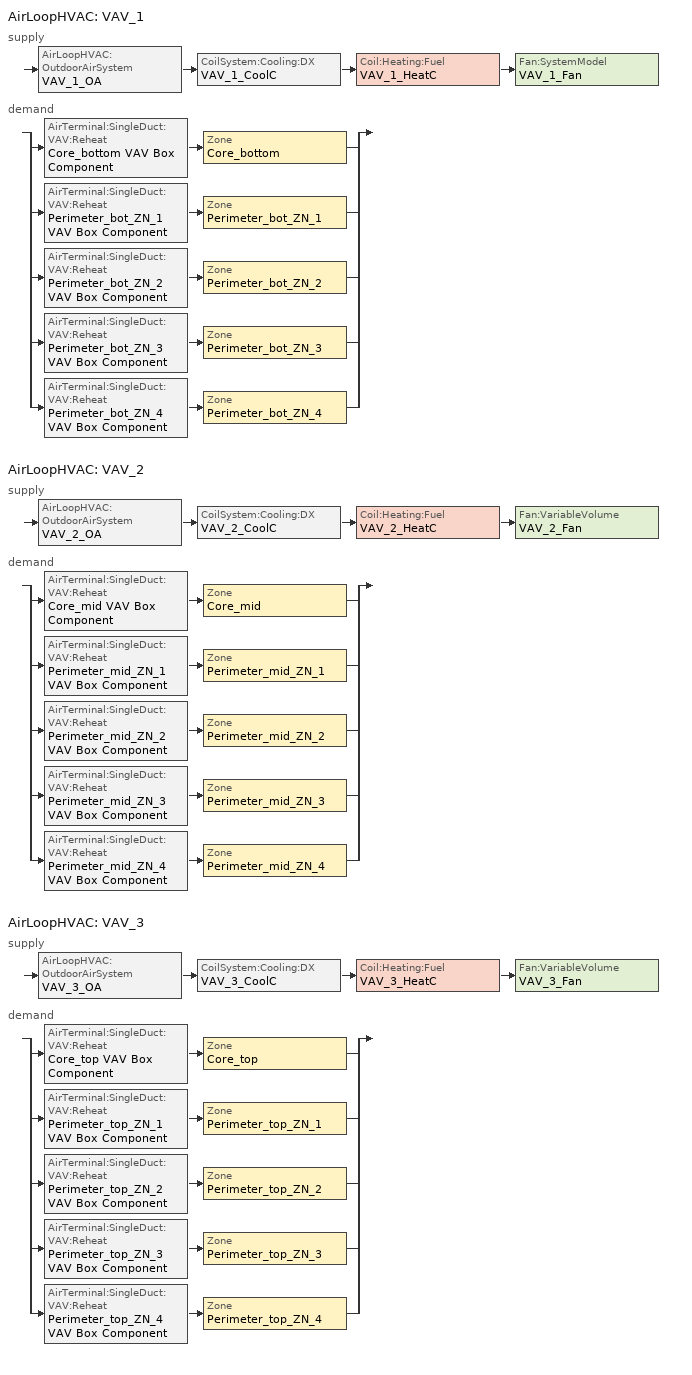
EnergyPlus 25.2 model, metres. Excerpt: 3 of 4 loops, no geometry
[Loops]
AirLoopHVAC 'VAV_1'
 supply: AirLoopHVAC:OutdoorAirSystem 'VAV_1_OA' > CoilSystem:Cooling:DX 'VAV_1_CoolC' > Coil:Heating:Fuel 'VAV_1_HeatC' > Fan:SystemModel 'VAV_1_Fan'
 demand: split
  | AirTerminal:SingleDuct:VAV:Reheat 'Core_bottom VAV Box Component' > Zone 'Core_bottom'
  | AirTerminal:SingleDuct:VAV:Reheat 'Perimeter_bot_ZN_1 VAV Box Component' > Zone 'Perimeter_bot_ZN_1'
  | AirTerminal:SingleDuct:VAV:Reheat 'Perimeter_bot_ZN_2 VAV Box Component' > Zone 'Perimeter_bot_ZN_2'
  | AirTerminal:SingleDuct:VAV:Reheat 'Perimeter_bot_ZN_3 VAV Box Component' > Zone 'Perimeter_bot_ZN_3'
  | AirTerminal:SingleDuct:VAV:Reheat 'Perimeter_bot_ZN_4 VAV Box Component' > Zone 'Perimeter_bot_ZN_4'
AirLoopHVAC 'VAV_2'
 supply: AirLoopHVAC:OutdoorAirSystem 'VAV_2_OA' > CoilSystem:Cooling:DX 'VAV_2_CoolC' > Coil:Heating:Fuel 'VAV_2_HeatC' > Fan:VariableVolume 'VAV_2_Fan'
 demand: split
  | AirTerminal:SingleDuct:VAV:Reheat 'Core_mid VAV Box Component' > Zone 'Core_mid'
  | AirTerminal:SingleDuct:VAV:Reheat 'Perimeter_mid_ZN_1 VAV Box Component' > Zone 'Perimeter_mid_ZN_1'
  | AirTerminal:SingleDuct:VAV:Reheat 'Perimeter_mid_ZN_2 VAV Box Component' > Zone 'Perimeter_mid_ZN_2'
  | AirTerminal:SingleDuct:VAV:Reheat 'Perimeter_mid_ZN_3 VAV Box Component' > Zone 'Perimeter_mid_ZN_3'
  | AirTerminal:SingleDuct:VAV:Reheat 'Perimeter_mid_ZN_4 VAV Box Component' > Zone 'Perimeter_mid_ZN_4'
AirLoopHVAC 'VAV_3'
 supply: AirLoopHVAC:OutdoorAirSystem 'VAV_3_OA' > CoilSystem:Cooling:DX 'VAV_3_CoolC' > Coil:Heating:Fuel 'VAV_3_HeatC' > Fan:VariableVolume 'VAV_3_Fan'
 demand: split
  | AirTerminal:SingleDuct:VAV:Reheat 'Core_top VAV Box Component' > Zone 'Core_top'
  | AirTerminal:SingleDuct:VAV:Reheat 'Perimeter_top_ZN_1 VAV Box Component' > Zone 'Perimeter_top_ZN_1'
  | AirTerminal:SingleDuct:VAV:Reheat 'Perimeter_top_ZN_2 VAV Box Component' > Zone 'Perimeter_top_ZN_2'
  | AirTerminal:SingleDuct:VAV:Reheat 'Perimeter_top_ZN_3 VAV Box Component' > Zone 'Perimeter_top_ZN_3'
  | AirTerminal:SingleDuct:VAV:Reheat 'Perimeter_top_ZN_4 VAV Box Component' > Zone 'Perimeter_top_ZN_4'
[DesignSpecification:OutdoorAir] Outdoor Air Method=Flow/Person; Outdoor Air Flow per Person {m3/s-person}=0.0125
SZ DSOA Core_bottom; SZ DSOA Core_mid; SZ DSOA Core_top; SZ DSOA Perimeter_bot_ZN_1; SZ DSOA Perimeter_bot_ZN_2; SZ DSOA Perimeter_bot_ZN_3; SZ DSOA Perimeter_bot_ZN_4; SZ DSOA Perimeter_mid_ZN_1; SZ DSOA Perimeter_mid_ZN_2; SZ DSOA Perimeter_mid_ZN_3; SZ DSOA Perimeter_mid_ZN_4; SZ DSOA Perimeter_top_ZN_1; SZ DSOA Perimeter_top_ZN_2; SZ DSOA Perimeter_top_ZN_3; SZ DSOA Perimeter_top_ZN_4
[Sizing:Zone] Zone Cooling Design Supply Air Temperature Input Method=SupplyAirTemperature; Zone Cooling Design Supply Air Temperature {C}=12.8; Zone Heating Design Supply Air Temperature Input Method=SupplyAirTemperature; Zone Heating Design Supply Air Temperature {C}=50; Zone Cooling Design Supply Air Humidity Ratio {kgWater/kgDryAir}=0.0085; Zone Heating Design Supply Air Humidity Ratio {kgWater/kgDryAir}=0.008; Cooling Design Air Flow Method=DesignDay; Heating Design Air Flow Method=DesignDay; Account for Dedicated Outdoor Air System=No; Dedicated Outdoor Air System Control Strategy=NeutralSupplyAir; Dedicated Outdoor Air Low Setpoint Temperature for Design {C}=autosize; Dedicated Outdoor Air High Setpoint Temperature for Design {C}=autosize
Name | Design Specification Outdoor Air Object
Core_bottom | SZ DSOA Core_bottom
Core_mid | SZ DSOA Core_mid
Core_top | SZ DSOA Core_top
Perimeter_bot_ZN_1 | SZ DSOA Perimeter_bot_ZN_1
Perimeter_bot_ZN_2 | SZ DSOA Perimeter_bot_ZN_2
Perimeter_bot_ZN_3 | SZ DSOA Perimeter_bot_ZN_3
Perimeter_bot_ZN_4 | SZ DSOA Perimeter_bot_ZN_4
Perimeter_mid_ZN_1 | SZ DSOA Perimeter_mid_ZN_1
Perimeter_mid_ZN_2 | SZ DSOA Perimeter_mid_ZN_2
Perimeter_mid_ZN_3 | SZ DSOA Perimeter_mid_ZN_3
Perimeter_mid_ZN_4 | SZ DSOA Perimeter_mid_ZN_4
Perimeter_top_ZN_1 | SZ DSOA Perimeter_top_ZN_1
Perimeter_top_ZN_2 | SZ DSOA Perimeter_top_ZN_2
Perimeter_top_ZN_3 | SZ DSOA Perimeter_top_ZN_3
Perimeter_top_ZN_4 | SZ DSOA Perimeter_top_ZN_4
[Sizing:System] Type of Load to Size On=Sensible; Design Outdoor Air Flow Rate {m3/s}=AUTOSIZE; Central Heating Maximum System Air Flow Ratio=0.3; Preheat Design Temperature {C}=7; Preheat Design Humidity Ratio {kgWater/kgDryAir}=0.008; Precool Design Temperature {C}=12.8; Precool Design Humidity Ratio {kgWater/kgDryAir}=0.008; Central Cooling Design Supply Air Temperature {C}=12.8; Central Heating Design Supply Air Temperature {C}=16.7; Type of Zone Sum to Use=NonCoincident; 100% Outdoor Air in Cooling=No; 100% Outdoor Air in Heating=No; Central Cooling Design Supply Air Humidity Ratio {kgWater/kgDryAir}=0.0085; Central Heating Design Supply Air Humidity Ratio {kgWater/kgDryAir}=0.008; Cooling Supply Air Flow Rate Method=DesignDay; Cooling Supply Air Flow Rate {m3/s}=0; Heating Supply Air Flow Rate Method=DesignDay; Heating Supply Air Flow Rate {m3/s}=0; Zone Maximum Outdoor Air Fraction=1; Cooling Design Capacity Method=CoolingDesignCapacity; Cooling Design Capacity {W}=autosize; Heating Design Capacity Method=HeatingDesignCapacity; Heating Design Capacity {W}=autosize; Central Cooling Capacity Control Method=VAV
VAV_1; VAV_2; VAV_3
[ZoneControl:Thermostat] Control Type Schedule=Dual Zone Control Type Sched
Name | Zone or ZoneList | Control 1
Core_bottom Thermostat | Core_bottom | Core_bottom DualSPSched
Core_mid Thermostat | Core_mid | Core_mid DualSPSched
Core_top Thermostat | Core_top | Core_top DualSPSched
Perimeter_bot_ZN_1 Thermostat | Perimeter_bot_ZN_1 | Perimeter_bot_ZN_1 DualSPSched
Perimeter_bot_ZN_2 Thermostat | Perimeter_bot_ZN_2 | Perimeter_bot_ZN_2 DualSPSched
Perimeter_bot_ZN_3 Thermostat | Perimeter_bot_ZN_3 | Perimeter_bot_ZN_3 DualSPSched
Perimeter_bot_ZN_4 Thermostat | Perimeter_bot_ZN_4 | Perimeter_bot_ZN_4 DualSPSched
Perimeter_mid_ZN_1 Thermostat | Perimeter_mid_ZN_1 | Perimeter_mid_ZN_1 DualSPSched
Perimeter_mid_ZN_2 Thermostat | Perimeter_mid_ZN_2 | Perimeter_mid_ZN_2 DualSPSched
Perimeter_mid_ZN_3 Thermostat | Perimeter_mid_ZN_3 | Perimeter_mid_ZN_3 DualSPSched
Perimeter_mid_ZN_4 Thermostat | Perimeter_mid_ZN_4 | Perimeter_mid_ZN_4 DualSPSched
Perimeter_top_ZN_1 Thermostat | Perimeter_top_ZN_1 | Perimeter_top_ZN_1 DualSPSched
Perimeter_top_ZN_2 Thermostat | Perimeter_top_ZN_2 | Perimeter_top_ZN_2 DualSPSched
Perimeter_top_ZN_3 Thermostat | Perimeter_top_ZN_3 | Perimeter_top_ZN_3 DualSPSched
Perimeter_top_ZN_4 Thermostat | Perimeter_top_ZN_4 | Perimeter_top_ZN_4 DualSPSched
[ThermostatSetpoint:DualSetpoint] Heating Setpoint Temperature Schedule=HTGSETP_SCH; Cooling Setpoint Temperature Schedule=CLGSETP_SCH
Core_bottom DualSPSched; Core_mid DualSPSched; Core_top DualSPSched; Perimeter_bot_ZN_1 DualSPSched; Perimeter_bot_ZN_2 DualSPSched; Perimeter_bot_ZN_3 DualSPSched; Perimeter_bot_ZN_4 DualSPSched; Perimeter_mid_ZN_1 DualSPSched; Perimeter_mid_ZN_2 DualSPSched; Perimeter_mid_ZN_3 DualSPSched; Perimeter_mid_ZN_4 DualSPSched; Perimeter_top_ZN_1 DualSPSched; Perimeter_top_ZN_2 DualSPSched; Perimeter_top_ZN_3 DualSPSched; Perimeter_top_ZN_4 DualSPSched
[AirTerminal:SingleDuct:VAV:Reheat] Availability Schedule=ALWAYS_ON; Maximum Air Flow Rate {m3/s}=AUTOSIZE; Zone Minimum Air Flow Input Method=Constant; Constant Minimum Air Flow Fraction=0.3; Maximum Hot Water or Steam Flow Rate {m3/s}=AUTOSIZE; Minimum Hot Water or Steam Flow Rate {m3/s}=0; Convergence Tolerance=0.001; Damper Heating Action=NORMAL; Maximum Flow per Zone Floor Area During Reheat {m3/s-m2}=AUTOCALCULATE; Maximum Flow Fraction During Reheat=AUTOCALCULATE
Name | Reheat Coil
Core_bottom VAV Box Component | Core_bottom VAV Box Reheat Coil
Core_mid VAV Box Component | Core_mid VAV Box Reheat Coil
Core_top VAV Box Component | Core_top VAV Box Reheat Coil
Perimeter_bot_ZN_1 VAV Box Component | Perimeter_bot_ZN_1 VAV Box Reheat Coil
Perimeter_bot_ZN_2 VAV Box Component | Perimeter_bot_ZN_2 VAV Box Reheat Coil
Perimeter_bot_ZN_3 VAV Box Component | Perimeter_bot_ZN_3 VAV Box Reheat Coil
Perimeter_bot_ZN_4 VAV Box Component | Perimeter_bot_ZN_4 VAV Box Reheat Coil
Perimeter_mid_ZN_1 VAV Box Component | Perimeter_mid_ZN_1 VAV Box Reheat Coil
Perimeter_mid_ZN_2 VAV Box Component | Perimeter_mid_ZN_2 VAV Box Reheat Coil
Perimeter_mid_ZN_3 VAV Box Component | Perimeter_mid_ZN_3 VAV Box Reheat Coil
Perimeter_mid_ZN_4 VAV Box Component | Perimeter_mid_ZN_4 VAV Box Reheat Coil
Perimeter_top_ZN_1 VAV Box Component | Perimeter_top_ZN_1 VAV Box Reheat Coil
Perimeter_top_ZN_2 VAV Box Component | Perimeter_top_ZN_2 VAV Box Reheat Coil
Perimeter_top_ZN_3 VAV Box Component | Perimeter_top_ZN_3 VAV Box Reheat Coil
Perimeter_top_ZN_4 VAV Box Component | Perimeter_top_ZN_4 VAV Box Reheat Coil
[Zone equipment]
Core_bottom: Core_bottom VAV Box Component
Core_mid: Core_mid VAV Box Component
Core_top: Core_top VAV Box Component
Perimeter_bot_ZN_1: Perimeter_bot_ZN_1 VAV Box Component
Perimeter_bot_ZN_2: Perimeter_bot_ZN_2 VAV Box Component
Perimeter_bot_ZN_3: Perimeter_bot_ZN_3 VAV Box Component
Perimeter_bot_ZN_4: Perimeter_bot_ZN_4 VAV Box Component
Perimeter_mid_ZN_1: Perimeter_mid_ZN_1 VAV Box Component
Perimeter_mid_ZN_2: Perimeter_mid_ZN_2 VAV Box Component
Perimeter_mid_ZN_3: Perimeter_mid_ZN_3 VAV Box Component
Perimeter_mid_ZN_4: Perimeter_mid_ZN_4 VAV Box Component
Perimeter_top_ZN_1: Perimeter_top_ZN_1 VAV Box Component
Perimeter_top_ZN_2: Perimeter_top_ZN_2 VAV Box Component
Perimeter_top_ZN_3: Perimeter_top_ZN_3 VAV Box Component
Perimeter_top_ZN_4: Perimeter_top_ZN_4 VAV Box Component
[Fan:SystemModel]
VAV_1_Fan: Availability Schedule=HVACOperationSchd; Design Maximum Air Flow Rate {m3/s}=Autosize; Speed Control Method=Continuous; Electric Power Minimum Flow Rate Fraction=0; Design Pressure Rise {Pa}=1109.648; Motor Efficiency=0.91; Motor In Air Stream Fraction=1; Design Electric Power Consumption {W}=AUTOSIZE; Design Power Sizing Method=TotalEfficiencyAndPressure; Fan Total Efficiency=0.5915; Electric Power Function of Flow Fraction Curve=VAV Fan Curve
[Fan:VariableVolume] Availability Schedule=HVACOperationSchd; Fan Total Efficiency=0.5915; Pressure Rise {Pa}=1109.648; Maximum Flow Rate {m3/s}=AUTOSIZE; Fan Power Minimum Flow Rate Input Method=FixedFlowRate; Fan Power Minimum Air Flow Rate {m3/s}=0; Motor Efficiency=0.91; Motor In Airstream Fraction=1; Fan Power Coefficient 1=0.0407599; Fan Power Coefficient 2=0.088045; Fan Power Coefficient 3=-0.0729261; Fan Power Coefficient 4=0.94374; Fan Power Coefficient 5=0
VAV_2_Fan; VAV_3_Fan
[Coil:Cooling:DX:TwoSpeed] Availability Schedule=ALWAYS_ON; High Speed Gross Rated Total Cooling Capacity {W}=AUTOSIZE; High Speed Rated Sensible Heat Ratio=AUTOSIZE; High Speed Gross Rated Cooling COP {W/W}=3.23372; High Speed Rated Air Flow Rate {m3/s}=AUTOSIZE; Unit Internal Static Air Pressure {Pa}=450; Total Cooling Capacity Function of Temperature Curve=Measured_CoolCStandard10Ton_CapFT; Total Cooling Capacity Function of Flow Fraction Curve=Measured_CoolCStandard10Ton_CapFF; Energy Input Ratio Function of Temperature Curve=Measured_CoolCStandard10Ton_EIRFT; Energy Input Ratio Function of Flow Fraction Curve=Measured_CoolCStandard10Ton_EIRFFF; Part Load Fraction Correlation Curve=No_PLR_Degredation; Low Speed Gross Rated Total Cooling Capacity {W}=AUTOSIZE; Low Speed Gross Rated Sensible Heat Ratio=AUTOSIZE; Low Speed Gross Rated Cooling COP {W/W}=3.28187; Low Speed Rated Air Flow Rate {m3/s}=AUTOSIZE; Low Speed Total Cooling Capacity Function of Temperature Curve=Measured_LowSpeedCoolCapLSFT; Low Speed Energy Input Ratio Function of Temperature Curve=Measured_LowSpeedCoolEIRLSFT
VAV_1_CoolC DXCoil; VAV_2_CoolC DXCoil; VAV_3_CoolC DXCoil
[Coil:Heating:Electric] Availability Schedule=ALWAYS_ON; Efficiency=1; Nominal Capacity {W}=AUTOSIZE
Core_bottom VAV Box Reheat Coil; Core_mid VAV Box Reheat Coil; Core_top VAV Box Reheat Coil; Perimeter_bot_ZN_1 VAV Box Reheat Coil; Perimeter_bot_ZN_2 VAV Box Reheat Coil; Perimeter_bot_ZN_3 VAV Box Reheat Coil; Perimeter_bot_ZN_4 VAV Box Reheat Coil; Perimeter_mid_ZN_1 VAV Box Reheat Coil; Perimeter_mid_ZN_2 VAV Box Reheat Coil; Perimeter_mid_ZN_3 VAV Box Reheat Coil; Perimeter_mid_ZN_4 VAV Box Reheat Coil; Perimeter_top_ZN_1 VAV Box Reheat Coil; Perimeter_top_ZN_2 VAV Box Reheat Coil; Perimeter_top_ZN_3 VAV Box Reheat Coil; Perimeter_top_ZN_4 VAV Box Reheat Coil
[Coil:Heating:Fuel] Availability Schedule=ALWAYS_ON; Fuel Type=NaturalGas; Burner Efficiency=0.8; Nominal Capacity {W}=AUTOSIZE
VAV_1_HeatC; VAV_2_HeatC; VAV_3_HeatC
[CoilSystem:Cooling:DX] Availability Schedule=ALWAYS_ON
Name | Cooling Coil
VAV_1_CoolC | VAV_1_CoolC DXCoil
VAV_2_CoolC | VAV_2_CoolC DXCoil
VAV_3_CoolC | VAV_3_CoolC DXCoil
[Controller:OutdoorAir] Minimum Outdoor Air Flow Rate {m3/s}=AUTOSIZE; Maximum Outdoor Air Flow Rate {m3/s}=AUTOSIZE; Economizer Control Type=DifferentialDryBulb; Economizer Control Action Type=ModulateFlow; Economizer Maximum Limit Dry-Bulb Temperature {C}=28; Economizer Maximum Limit Enthalpy {J/kg}=64000; Economizer Minimum Limit Dry-Bulb Temperature {C}=-100; Lockout Type=NoLockout; Minimum Limit Type=FixedMinimum; Minimum Outdoor Air Schedule=MinOA_MotorizedDamper_Sched
VAV_1_OA_Controller; VAV_2_OA_Controller; VAV_3_OA_Controller
[AirLoopHVAC] Design Supply Air Flow Rate {m3/s}=AUTOSIZE
VAV_1; VAV_2; VAV_3
[SetpointManager:Scheduled] Control Variable=Temperature; Schedule=Seasonal-Reset-Supply-Air-Temp-Sch
Name | Setpoint Node or NodeList
VAV_1 SAT setpoint | VAV_1 Supply Equipment Outlet Node
VAV_2 SAT setpoint | VAV_2 Supply Equipment Outlet Node
VAV_3 SAT setpoint | VAV_3 Supply Equipment Outlet Node
[SetpointManager:MixedAir] Control Variable=Temperature
Name | Setpoint Node or NodeList
VAV_1_CoolC SAT Manager | VAV_1_CoolC-VAV_1_HeatCNode
VAV_1_HeatC MixedAir Manager | VAV_1_HeatC-VAV_1_FanNode
VAV_1_OAMixed Air Temp Manager | VAV_1_OA-VAV_1_CoolCNode
VAV_2_CoolC SAT Manager | VAV_2_CoolC-VAV_2_HeatCNode
VAV_2_HeatC MixedAir Manager | VAV_2_HeatC-VAV_2_FanNode
VAV_2_OAMixed Air Temp Manager | VAV_2_OA-VAV_2_CoolCNode
VAV_3_CoolC SAT Manager | VAV_3_CoolC-VAV_3_HeatCNode
VAV_3_HeatC MixedAir Manager | VAV_3_HeatC-VAV_3_FanNode
VAV_3_OAMixed Air Temp Manager | VAV_3_OA-VAV_3_CoolCNode
[UtilityCost:Charge:Simple] Season=Annual
Name | Utility Cost Charge Simple | Tariff | Source Variable | Category Variable | Cost per Unit Value or Variable
 | FuelCostAdjustEnergyCharge | PSI_CS_CommercialElectricService | totalEnergy | EnergyCharges | 0.002028
 | QualPollutionControlAdjustEnergyCharge | PSI_CS_CommercialElectricService | totalEnergy | EnergyCharges | 0.000536
 | SoxNoxRiderAdjustEnergyCharge | PSI_CS_CommercialElectricService | totalEnergy | EnergyCharges | 0.001127
 | DSMRiderAdjustEnergyCharge | PSI_CS_CommercialElectricService | totalEnergy | EnergyCharges | 0.000021
 | PurchPowerTrackerAdjustEnergyCharge | PSI_CS_CommercialElectricService | totalEnergy | EnergyCharges | 0.000034
 | MidwestISOAdjustEnergyCharge | PSI_CS_CommercialElectricService | totalEnergy | EnergyCharges | -0.000203
 | CleanCoalRiderEnergyCharge | PSI_CS_CommercialElectricService | totalEnergy | EnergyCharges | 0.000807
 | TaxofeightPercent | PSI_CS_CommercialElectricService | SubTotal | Taxes | 0.08
 | MonthlyRateGasCharge | IN_EIAMonthlyRateGas | totalEnergy | EnergyCharges | IN_MonthlyGasRates
 | TaxofEightPercent | IN_EIAMonthlyRateGas | SubTotal | Taxes | 0.08
[UtilityCost:Charge:Block] Source Variable=totalEnergy; Season=Annual; Category Variable=EnergyCharges
Name | Utility Cost Charge Block | Tariff | Block Size 1 Value or Variable | Block 1 Cost per Unit Value or Variable | Block Size 2 Value or Variable | Block 2 Cost per Unit Value or Variable | Block Size 3 Value or Variable | Block 3 Cost per Unit Value or Variable | Block Size 4 Value or Variable | Block 4 Cost per Unit Value or Variable | Block Size Multiplier Value or Variable
 | AnnualEnergyCharge | PSI_LLF_LowLoadFactorService | 300 | 0.108222 | 700 | 0.087021 | 1500 | 0.07842 | remaining | 0.05832
 | AnnualDemandBaseCharge | PSI_LLF_LowLoadFactorService | 190 | 0 | 110 | 0.051773 | remaining | 0.046965 |  |  | TotalDemand
 | AnnualEnergyCharge | PSI_CS_CommercialElectricService | 300 | 0.082409 | 700 | 0.072873 | 1500 | 0.061696 | remaining | 0.041179
[UtilityCost:Variable]
IN_MonthlyGasRates: Tariff=IN_EIAMonthlyRateGas; Variable Type=Currency; January Value=8.22; February Value=7.51; March Value=8.97; April Value=9.01; May Value=9.16; June Value=10.44; July Value=10.32; August Value=10.13; September Value=9.2; October Value=8.18; November Value=7.83; December Value=7.63
[PhotovoltaicPerformance:Simple]
Thesis Roof PV Performance: 0.8, Fixed, 0.2
[Generator:Photovoltaic]
Thesis Roof PV: Building_Roof, PhotovoltaicPerformance:Simple, Thesis Roof PV Performance, Decoupled, 1, 1
[ElectricLoadCenter:Inverter:Simple]
Thesis PV Inverter: Radiative fraction=0; Constant inverter efficiency=0.96
[ElectricLoadCenter:Generators]
Thesis PV Generator List: Thesis Roof PV, Generator:Photovoltaic, 265717
[ElectricLoadCenter:Distribution]
Thesis Grid Connected PV: Thesis PV Generator List, Baseload, , , , DirectCurrentWithInverterDCStorage, Thesis PV Inverter, Thesis NMC Battery, , TrackFacilityElectricDemandStoreExcessOnSite, , , 0.92, 0.24, 50000, , 50000
[ElectricLoadCenter:Storage:LiIonNMCBattery]
Thesis NMC Battery: , , 0, KandlerSmith, 139, 278, 0.2, 0.95, 3803.04, 47.3712, 1500, 7.5, 4.2, 3.53, 3.342, 3.342, 3.2, 0.8075, 0.976875, 1, 0.09
[Schedule:Compact]
ALWAYS_ON: Through: 12/31, For: AllDays, Until: 24:00, 1
Dual Zone Control Type Sched: Through: 12/31, For: AllDays, Until: 24:00, 4
CLGSETP_SCH: Through: 12/31, For: Weekdays SummerDesignDay, Until: 06:00, 26.7, Until: 22:00, 24, Until: 24:00, 26.7, For: Saturday, Until: 06:00, 26.7, Until: 18:00, 24, Until: 24:00, 26.7, For WinterDesignDay, Until: 24:00, 26.7, For: AllOtherDays, Until: 24:00, 26.7
HTGSETP_SCH: Through: 12/31, For: Weekdays, Until: 06:00, 15.6, Until: 22:00, 21, Until: 24:00, 15.6, For SummerDesignDay, Until: 24:00, 15.6, For: Saturday, Until: 06:00, 15.6, Until: 18:00, 21, Until: 24:00, 15.6, For: WinterDesignDay, Until: 24:00, 21, For: AllOtherDays, Until: 24:00, 15.6
HVACOperationSchd: Through: 12/31, For: Weekdays SummerDesignDay, Until: 06:00, 0, Until: 22:00, 1, Until: 24:00, 0, For: Saturday WinterDesignDay, Until: 06:00, 0, Until: 18:00, 1, Until: 24:00, 0, For: AllOtherDays, Until: 24:00, 0
MinOA_MotorizedDamper_Sched: Through: 12/31, For: Weekdays SummerDesignDay, Until: 07:00, 0, Until: 22:00, 1, Until: 24:00, 0, For: Saturday WinterDesignDay, Until: 07:00, 0, Until: 18:00, 1, Until: 24:00, 0, For: AllOtherDays, Until: 24:00, 0
Seasonal-Reset-Supply-Air-Temp-Sch: Through: 12/31, For: AllDays, Until: 24:00, 12.8
[Curve:Quadratic] Coefficient3 x**2=0
Name | Coefficient1 Constant | Coefficient2 x | Minimum Value of x | Maximum Value of x
Measured_CoolCStandard10Ton_CapFF | 0.7685 | 0.2315 | 0.776 | 1.197
Measured_CoolCStandard10Ton_EIRFFF | 1.192 | -0.1917 | 0.776 | 1.197
No_PLR_Degredation | 1 | 0 | 0 | 1
[Curve:Quartic]
VAV Fan Curve: Coefficient1 Constant=0.0407599; Coefficient2 x=0.088045; Coefficient3 x**2=-0.0729261; Coefficient4 x**3=0.94374; Coefficient5 x**4=0; Minimum Value of x=0; Maximum Value of x=1; Minimum Curve Output=0; Maximum Curve Output=1; Input Unit Type for X=Dimensionless; Output Unit Type=Dimensionless
[Curve:Biquadratic] Minimum Value of x=11.1; Maximum Value of x=29.4; Minimum Value of y=10; Maximum Value of y=50.3
Name | Coefficient1 Constant | Coefficient2 x | Coefficient3 x**2 | Coefficient4 y | Coefficient5 y**2 | Coefficient6 x*y
Measured_LowSpeedCoolCapLSFT | 0.4136 | 0.03105 | 0 | 0.006952 | -0.0002128 | 0
Measured_CoolCStandard10Ton_CapFT | 0.52357 | 0.03478 | 0 | -0.001915 | -0.00010838 | 0
Measured_LowSpeedCoolEIRLSFT | 1.1389 | -0.04518 | 0.0014298 | 0.006044 | 0.0006745 | -0.0012325
Measured_CoolCStandard10Ton_EIRFT | 0.9847 | -0.04285 | 0.0013562 | 0.009934 | 0.0006398 | -0.001169
